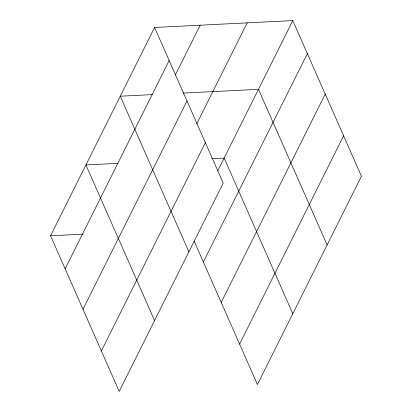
<?xml version="1.0" encoding="UTF-8"?>
<svg xmlns="http://www.w3.org/2000/svg" width="412" height="412" viewBox="0 0 412 412"><rect width="100%" height="100%" fill="white"/><g stroke="black" fill="none" stroke-linecap="round" stroke-linejoin="round"><path stroke-width="0.62" d="M154.572 27.47L223.211 183.098L119.202 391.4L50.563 235.767L154.572 27.47L292.798 20.6L361.437 176.233L257.428 384.53L194.16 241.077M65.137 268.82L169.152 60.523M175.301 75.035L200.186 25.204M82.982 309.273L186.991 100.971M196.843 123.682L247.185 22.866M101.362 350.947L205.372 142.65M217.824 170.743L292.798 20.6M203.363 261.955L307.378 53.653M221.208 302.403L325.217 94.106M239.588 344.082L343.598 135.78M152.373 94.611L120.247 96.207L188.892 251.84M183.01 93.086L258.473 89.337L327.118 244.97M118.048 163.348L85.923 164.944L154.567 320.577M211.943 158.687L224.149 158.079L292.793 313.712M50.563 235.767L83.327 234.14"/></g></svg>
